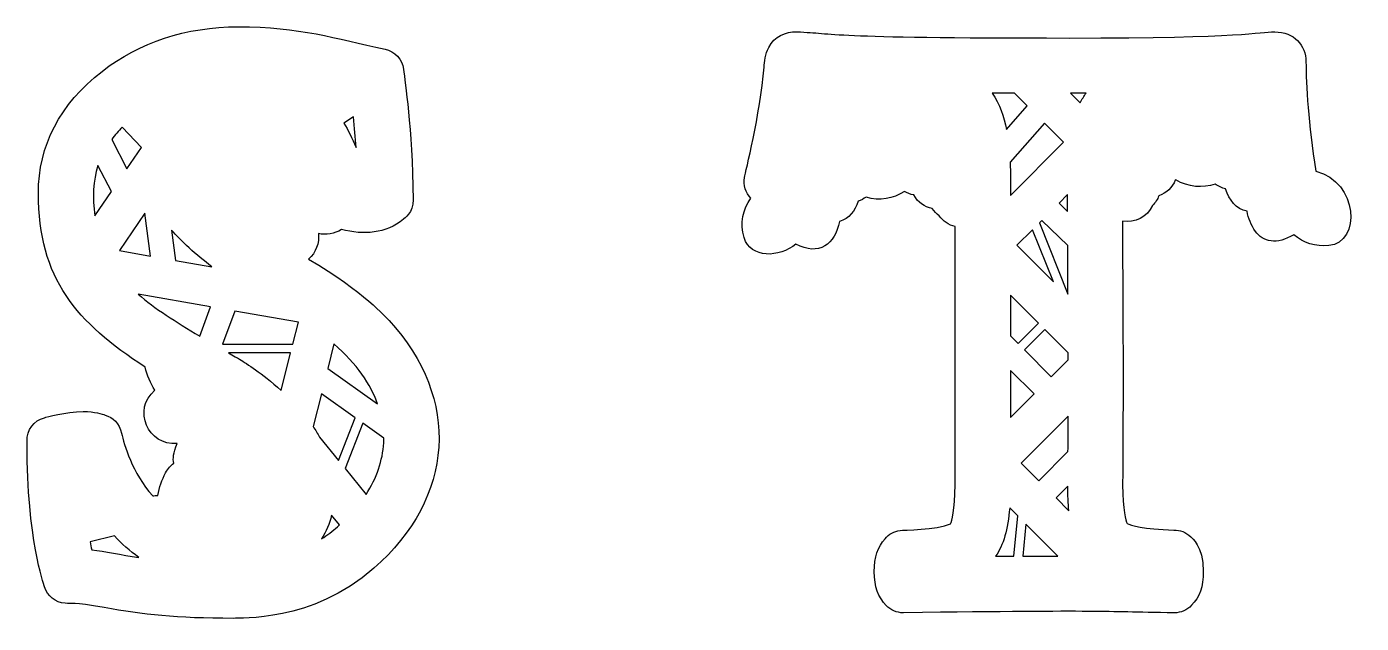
# Model space of a CAD drawing. Header units: millimetres. Extents: x -471 to 1551, y -2688 to 316.
# Drawn here: x 605.1 to 881, y -1188.5 to -1065.3 of the extents above; entities that cross this region are included whole.
import ezdxf

# ---------------------------------------------------------------- set-up
doc = ezdxf.new("R2010")
doc.units = ezdxf.units.MM
doc.header["$MEASUREMENT"] = 0
doc.layers.add('Layer 1', color=7, linetype='Continuous')

msp = doc.modelspace()

# ---------------------------------------------------------------- linework, layer by layer
at = {"layer": 'Layer 1', "color": 250}
for points, knots in [([(680.004, -1125.941), (679.2484, -1125.2591), (675.0464, -1120.1725), (663.3621, -1113.2983), (663.3621, -1113.2983), (664.8917, -1111.9346), (665.5921, -1109.9442), (665.3893, -1108.0091), (665.3893, -1108.0091), (666.9742, -1108.3777), (668.6882, -1108.1012), (670.1626, -1107.1798), (670.1626, -1107.1798), (674.7331, -1108.3224), (679.3589, -1108.0644), (682.9527, -1105.0604), (682.9527, -1105.0604), (683.0449, -1104.9497), (685.0537, -1103.6966), (684.9984, -1101.0243), (684.9984, -1101.0243), (684.722, -1085.5619), (683.2845, -1077.0658), (683.008, -1074.0618), (683.008, -1074.0618), (682.75, -1071.9977), (681.2019, -1070.339), (679.1562, -1069.952), (679.1562, -1069.952), (668.8357, -1067.7404), (661.556, -1065.2892), (648.8396, -1065.2892), (648.8396, -1065.2892), (637.9108, -1065.3445), (628.438, -1068.4407), (620.6792, -1074.504), (620.6792, -1074.504), (611.9435, -1081.323), (607.502, -1089.8006), (607.502, -1099.6973), (607.502, -1099.6973), (607.502, -1117.3712), (615.4451, -1126.3833), (629.5622, -1135.5797), (629.5622, -1135.5797), (629.9861, -1137.3121), (630.6496, -1138.9339), (631.5895, -1140.3714), (631.5895, -1140.3714), (626.8715, -1144.2785), (630.1335, -1151.9637), (636.2153, -1151.337), (636.2153, -1151.337), (635.3307, -1153.4011), (635.3122, -1154.4332), (635.4781, -1155.4468), (635.4781, -1155.4468), (634.87, -1155.9076), (634.2802, -1156.5158), (633.801, -1157.4004), (633.801, -1157.4004), (633.0454, -1158.8379), (632.4926, -1160.4413), (632.1976, -1162.0815), (632.1976, -1162.0815), (631.829, -1162.1), (631.4789, -1162.1368), (631.1287, -1162.1921), (631.1287, -1162.1921), (626.8899, -1157.382), (625.2128, -1151.5767), (624.6967, -1149.2545), (624.6967, -1149.2545), (624.236, -1147.1904), (622.909, -1145.9556), (621.3057, -1145.4949), (621.3057, -1145.4949), (620.6607, -1145.2552), (619.2416, -1144.7577), (616.7905, -1144.7577), (616.7905, -1144.7577), (613.1045, -1144.7577), (609.179, -1145.9372), (608.7552, -1146.0293), (608.7552, -1146.0293), (606.5805, -1146.5822), (605.0877, -1148.6095), (605.1799, -1150.8579), (605.1799, -1150.8579), (605.1799, -1150.95), (605.1799, -1151.2633), (605.1799, -1151.4477), (605.1799, -1151.4477), (605.1614, -1171.1858), (608.6078, -1180.1794), (608.7736, -1180.9719), (608.7736, -1180.9719), (609.345, -1182.8518), (611.0405, -1184.2339), (613.0124, -1184.3629), (613.0124, -1184.3629), (614.4315, -1184.4735), (614.45, -1184.0496), (621.103, -1185.2476), (621.103, -1185.2476), (629.2121, -1186.6851), (635.8836, -1187.4776), (647.8444, -1187.4776), (647.8444, -1187.4776), (649.1344, -1187.2564), (663.8412, -1188.4912), (676.871, -1177.1386), (676.871, -1177.1386), (693.4945, -1162.5423), (694.8952, -1142.1407), (680.004, -1125.941)], [0, 0, 0, 0, 0.03333333, 0.03333333, 0.03333333, 0.03333333, 0.06666667, 0.06666667, 0.06666667, 0.06666667, 0.1, 0.1, 0.1, 0.1, 0.13333333, 0.13333333, 0.13333333, 0.13333333, 0.16666667, 0.16666667, 0.16666667, 0.16666667, 0.2, 0.2, 0.2, 0.2, 0.23333333, 0.23333333, 0.23333333, 0.23333333, 0.26666667, 0.26666667, 0.26666667, 0.26666667, 0.3, 0.3, 0.3, 0.3, 0.33333333, 0.33333333, 0.33333333, 0.33333333, 0.36666667, 0.36666667, 0.36666667, 0.36666667, 0.4, 0.4, 0.4, 0.4, 0.43333333, 0.43333333, 0.43333333, 0.43333333, 0.46666667, 0.46666667, 0.46666667, 0.46666667, 0.5, 0.5, 0.5, 0.5, 0.53333333, 0.53333333, 0.53333333, 0.53333333, 0.56666667, 0.56666667, 0.56666667, 0.56666667, 0.6, 0.6, 0.6, 0.6, 0.63333333, 0.63333333, 0.63333333, 0.63333333, 0.66666667, 0.66666667, 0.66666667, 0.66666667, 0.7, 0.7, 0.7, 0.7, 0.73333333, 0.73333333, 0.73333333, 0.73333333, 0.76666667, 0.76666667, 0.76666667, 0.76666667, 0.8, 0.8, 0.8, 0.8, 0.83333333, 0.83333333, 0.83333333, 0.83333333, 0.86666667, 0.86666667, 0.86666667, 0.86666667, 0.9, 0.9, 0.9, 0.9, 0.93333333, 0.93333333, 0.93333333, 0.93333333, 1, 1, 1, 1]), ([(871.5808, -1095.099), (869.9958, -1085.2945), (869.5719, -1077.4066), (869.5167, -1072.5043), (869.5167, -1072.5043), (869.4982, -1069.1501), (867.0471, -1066.3488), (863.0847, -1066.3488), (863.0847, -1066.3488), (859.2514, -1066.3488), (857.6848, -1067.6204), (820.6044, -1067.6204), (820.6044, -1067.6204), (768.7619, -1067.6204), (772.7427, -1066.6621), (764.302, -1066.3488), (764.302, -1066.3488), (761.8877, -1066.2566), (759.6577, -1067.3256), (758.4783, -1069.5556), (758.4783, -1069.5556), (757.7226, -1070.9931), (757.5936, -1072.5412), (757.5015, -1073.6654), (757.5015, -1073.6654), (756.6906, -1083.4884), (753.6497, -1095.4123), (753.4654, -1096.4259), (753.4654, -1096.4259), (753.1705, -1098.0108), (753.7234, -1099.5958), (754.7923, -1100.7016), (754.7923, -1100.7016), (753.1152, -1102.9316), (752.4886, -1105.9171), (753.3917, -1108.8475), (753.3917, -1108.8475), (754.7555, -1113.2337), (760.6161, -1113.0126), (764.0993, -1110.1744), (764.0993, -1110.1744), (768.7804, -1112.7729), (772.2636, -1110.1928), (773.0745, -1105.4933), (773.0745, -1105.4933), (775.1017, -1104.9773), (776.2997, -1103.3186), (776.9816, -1101.3098), (776.9816, -1101.3098), (777.5161, -1101.1255), (778.1427, -1100.7938), (778.6034, -1100.4989), (778.6034, -1100.4989), (781.3494, -1101.3282), (784.2429, -1100.8306), (786.5097, -1099.3009), (786.5097, -1099.3009), (787.0994, -1099.6511), (787.7629, -1099.9091), (788.4632, -1100.0381), (788.4632, -1100.0381), (789.2925, -1101.5677), (790.6748, -1102.5261), (792.2597, -1102.8394), (792.2597, -1102.8394), (792.6467, -1103.4107), (793.1443, -1103.9267), (793.6972, -1104.3138), (793.6972, -1104.3138), (794.5082, -1105.4564), (795.6876, -1106.2489), (796.9961, -1106.5807), (796.9961, -1106.5807), (796.9961, -1106.5807), (796.9961, -1159.8975), (796.9961, -1159.8975), (796.9961, -1159.8975), (796.9961, -1165.2606), (796.3142, -1167.3615), (796.0378, -1167.9513), (796.0378, -1167.9513), (793.1996, -1169.2229), (786.2333, -1169.2229), (785.625, -1169.3151), (785.625, -1169.3151), (784.4271, -1169.4625), (783.3029, -1170.0891), (782.5289, -1171.029), (782.5289, -1171.029), (781.0176, -1172.6692), (780.2989, -1174.844), (780.2989, -1177.8295), (780.2989, -1177.8295), (780.2989, -1180.9257), (781.1098, -1183.2109), (782.7684, -1184.7959), (782.7684, -1184.7959), (783.6715, -1185.7727), (784.9431, -1186.3256), (786.2701, -1186.3256), (786.2701, -1186.3256), (786.2701, -1186.3256), (786.3254, -1186.3256), (786.3254, -1186.3256), (786.3254, -1186.3256), (830.0956, -1185.7543), (825.6357, -1186.1229), (842.333, -1186.3256), (842.333, -1186.3256), (843.6599, -1186.3256), (844.95, -1185.7726), (845.853, -1184.7775), (845.853, -1184.7775), (847.5301, -1183.1741), (848.3041, -1180.9441), (848.3041, -1177.7742), (848.3041, -1177.7742), (848.3041, -1172.4112), (845.853, -1170.8815), (845.7424, -1170.6604), (845.7424, -1170.6604), (844.692, -1169.5915), (843.494, -1169.2782), (842.204, -1169.2413), (842.204, -1169.2413), (835.8089, -1169.057), (833.3024, -1168.2277), (832.5653, -1167.9144), (832.5653, -1167.9144), (832.2888, -1167.2878), (831.6253, -1165.1868), (831.6253, -1159.9159), (831.6253, -1159.9159), (831.828, -1132.8981), (831.6069, -1116.2747), (831.5885, -1105.438), (831.5885, -1105.438), (834.1687, -1105.8988), (836.6935, -1104.5903), (837.8177, -1102.2129), (837.8177, -1102.2129), (838.4075, -1101.6231), (838.8313, -1100.9412), (839.1078, -1100.1856), (839.1078, -1100.1856), (840.7296, -1099.6512), (841.9275, -1098.4717), (842.5173, -1096.9788), (842.5173, -1096.9788), (842.5357, -1096.9604), (842.5726, -1096.9604), (842.591, -1096.942), (842.591, -1096.942), (845.1527, -1098.4532), (848.2305, -1098.6744), (850.7552, -1097.7713), (850.7552, -1097.7713), (851.3634, -1098.1768), (852.1928, -1098.6191), (852.9115, -1098.8034), (852.9115, -1098.8034), (853.6487, -1101.0702), (855.0309, -1102.9869), (857.3714, -1103.3739), (857.3714, -1103.3739), (857.5926, -1104.8667), (858.1639, -1106.2858), (859.067, -1107.5574), (859.067, -1107.5574), (860.6151, -1109.7321), (863.5086, -1110.3956), (866.9917, -1108.2394), (866.9917, -1108.2394), (868.9637, -1109.9349), (871.5623, -1110.7642), (874.2162, -1110.5062), (874.2162, -1110.5062), (880.9614, -1109.8611), (880.3532, -1097.3658), (871.5808, -1095.099)], [0, 0, 0, 0, 0.02173913, 0.02173913, 0.02173913, 0.02173913, 0.04347826, 0.04347826, 0.04347826, 0.04347826, 0.06521739, 0.06521739, 0.06521739, 0.06521739, 0.08695652, 0.08695652, 0.08695652, 0.08695652, 0.10869565, 0.10869565, 0.10869565, 0.10869565, 0.13043478, 0.13043478, 0.13043478, 0.13043478, 0.15217391, 0.15217391, 0.15217391, 0.15217391, 0.17391304, 0.17391304, 0.17391304, 0.17391304, 0.19565217, 0.19565217, 0.19565217, 0.19565217, 0.2173913, 0.2173913, 0.2173913, 0.2173913, 0.23913043, 0.23913043, 0.23913043, 0.23913043, 0.26086957, 0.26086957, 0.26086957, 0.26086957, 0.2826087, 0.2826087, 0.2826087, 0.2826087, 0.30434783, 0.30434783, 0.30434783, 0.30434783, 0.32608696, 0.32608696, 0.32608696, 0.32608696, 0.34782609, 0.34782609, 0.34782609, 0.34782609, 0.36956522, 0.36956522, 0.36956522, 0.36956522, 0.39130435, 0.39130435, 0.39130435, 0.39130435, 0.41304348, 0.41304348, 0.41304348, 0.41304348, 0.43478261, 0.43478261, 0.43478261, 0.43478261, 0.45652174, 0.45652174, 0.45652174, 0.45652174, 0.47826087, 0.47826087, 0.47826087, 0.47826087, 0.5, 0.5, 0.5, 0.5, 0.52173913, 0.52173913, 0.52173913, 0.52173913, 0.54347826, 0.54347826, 0.54347826, 0.54347826, 0.56521739, 0.56521739, 0.56521739, 0.56521739, 0.58695652, 0.58695652, 0.58695652, 0.58695652, 0.60869565, 0.60869565, 0.60869565, 0.60869565, 0.63043478, 0.63043478, 0.63043478, 0.63043478, 0.65217391, 0.65217391, 0.65217391, 0.65217391, 0.67391304, 0.67391304, 0.67391304, 0.67391304, 0.69565217, 0.69565217, 0.69565217, 0.69565217, 0.7173913, 0.7173913, 0.7173913, 0.7173913, 0.73913043, 0.73913043, 0.73913043, 0.73913043, 0.76086957, 0.76086957, 0.76086957, 0.76086957, 0.7826087, 0.7826087, 0.7826087, 0.7826087, 0.80434783, 0.80434783, 0.80434783, 0.80434783, 0.82608696, 0.82608696, 0.82608696, 0.82608696, 0.84782609, 0.84782609, 0.84782609, 0.84782609, 0.86956522, 0.86956522, 0.86956522, 0.86956522, 0.89130435, 0.89130435, 0.89130435, 0.89130435, 0.91304348, 0.91304348, 0.91304348, 0.91304348, 0.93478261, 0.93478261, 0.93478261, 0.93478261, 0.95652174, 0.95652174, 0.95652174, 0.95652174, 1, 1, 1, 1]), ([(809.2887, -1079.0284), (809.2887, -1079.0284), (811.8872, -1081.627), (811.8872, -1081.627), (811.8872, -1081.627), (811.8872, -1081.627), (807.6116, -1086.5292), (807.6116, -1086.5292), (807.6116, -1086.5292), (807.0771, -1083.8754), (806.2478, -1081.2215), (804.6444, -1079.0284), (804.6444, -1079.0284), (806.2293, -1079.0468), (807.7037, -1079.0468), (809.2887, -1079.0284)], [0, 0, 0, 0, 0.2, 0.2, 0.2, 0.2, 0.4, 0.4, 0.4, 0.4, 0.6, 0.6, 0.6, 0.6, 1, 1, 1, 1]), ([(822.8713, -1081.0003), (822.8713, -1081.0003), (820.8809, -1079.01), (820.8809, -1079.01), (820.8809, -1079.01), (822.0235, -1079.01), (823.0924, -1079.01), (824.0692, -1079.01), (824.0692, -1079.01), (823.6269, -1079.6181), (823.2214, -1080.2816), (822.8713, -1081.0003)], [0, 0, 0, 0, 0.25, 0.25, 0.25, 0.25, 0.5, 0.5, 0.5, 0.5, 1, 1, 1, 1]), ([(672.6507, -1083.9215), (672.8718, -1086.1146), (673.0377, -1088.2156), (673.1851, -1090.206), (673.1851, -1090.206), (672.3742, -1088.3078), (671.5264, -1086.7044), (670.6418, -1085.1748), (670.6418, -1085.1748), (670.6418, -1085.1748), (672.6507, -1083.9215), (672.6507, -1083.9215)], [0, 0, 0, 0, 0.25, 0.25, 0.25, 0.25, 0.5, 0.5, 0.5, 0.5, 1, 1, 1, 1]), ([(624.8443, -1086.0226), (624.8443, -1086.0226), (628.7882, -1090.2245), (628.7882, -1090.2245), (628.7882, -1090.2245), (628.7882, -1090.2245), (625.8026, -1094.6291), (625.8026, -1094.6291), (625.8026, -1094.6291), (625.8026, -1094.6291), (622.6696, -1088.5473), (622.6696, -1088.5473), (622.6696, -1088.5473), (623.3146, -1087.6812), (624.0334, -1086.8334), (624.8443, -1086.0226)], [0, 0, 0, 0, 0.2, 0.2, 0.2, 0.2, 0.4, 0.4, 0.4, 0.4, 0.6, 0.6, 0.6, 0.6, 1, 1, 1, 1]), ([(815.4626, -1085.2023), (815.4626, -1085.2023), (819.4249, -1089.1646), (819.4249, -1089.1646), (819.4249, -1089.1646), (819.4249, -1089.1646), (808.4408, -1100.1487), (808.4408, -1100.1487), (808.4408, -1100.1487), (808.4224, -1097.071), (808.4777, -1095.615), (808.3671, -1093.2929), (808.3671, -1093.2929), (808.3671, -1093.2929), (815.4626, -1085.2023), (815.4626, -1085.2023)], [0, 0, 0, 0, 0.2, 0.2, 0.2, 0.2, 0.4, 0.4, 0.4, 0.4, 0.6, 0.6, 0.6, 0.6, 1, 1, 1, 1]), ([(619.1863, -1104.3784), (618.6887, -1100.4898), (618.7809, -1097.1172), (619.8129, -1093.9657), (619.8129, -1093.9657), (619.8129, -1093.9657), (622.5958, -1099.3471), (622.5958, -1099.3471), (622.5958, -1099.3471), (622.5958, -1099.3471), (619.1863, -1104.3784), (619.1863, -1104.3784)], [0, 0, 0, 0, 0.25, 0.25, 0.25, 0.25, 0.5, 0.5, 0.5, 0.5, 1, 1, 1, 1]), ([(820.2543, -1103.4292), (820.2543, -1103.4292), (818.485, -1101.7152), (818.485, -1101.7152), (818.485, -1101.7152), (818.485, -1101.7152), (820.2543, -1099.946), (820.2543, -1099.946), (820.2543, -1099.946), (820.2543, -1100.9965), (820.2543, -1102.1391), (820.2543, -1103.4292)], [0, 0, 0, 0, 0.25, 0.25, 0.25, 0.25, 0.5, 0.5, 0.5, 0.5, 1, 1, 1, 1]), ([(624.2914, -1111.5291), (624.2914, -1111.5291), (629.5254, -1103.8071), (629.5254, -1103.8071), (629.5254, -1103.8071), (629.5254, -1103.8071), (630.6865, -1112.6533), (630.6865, -1112.6533), (630.6865, -1112.6533), (630.6865, -1112.6533), (624.2914, -1111.5291), (624.2914, -1111.5291)], [0, 0, 0, 0, 0.25, 0.25, 0.25, 0.25, 0.5, 0.5, 0.5, 0.5, 1, 1, 1, 1]), ([(820.328, -1120.495), (820.328, -1120.495), (814.4121, -1105.8066), (814.4121, -1105.8066), (814.4121, -1105.8066), (814.4121, -1105.8066), (814.9281, -1105.2906), (814.9281, -1105.2906), (814.9281, -1105.2906), (814.9281, -1105.2906), (820.2727, -1110.4693), (820.2727, -1110.4693), (820.2727, -1110.4693), (820.2911, -1114.2105), (820.3096, -1115.5743), (820.328, -1120.495)], [0, 0, 0, 0, 0.2, 0.2, 0.2, 0.2, 0.4, 0.4, 0.4, 0.4, 0.6, 0.6, 0.6, 0.6, 1, 1, 1, 1]), ([(635.8651, -1113.538), (635.8651, -1113.538), (635.0542, -1107.3088), (635.0542, -1107.3088), (635.0542, -1107.3088), (636.9156, -1109.465), (640.0855, -1112.4322), (643.3844, -1114.8465), (643.3844, -1114.8465), (643.3844, -1114.8465), (635.8651, -1113.538), (635.8651, -1113.538)], [0, 0, 0, 0, 0.25, 0.25, 0.25, 0.25, 0.5, 0.5, 0.5, 0.5, 1, 1, 1, 1]), ([(812.993, -1107.2073), (812.993, -1107.2073), (817.3424, -1117.9886), (817.3424, -1117.9886), (817.3424, -1117.9886), (817.3424, -1117.9886), (809.7678, -1110.414), (809.7678, -1110.414), (809.7678, -1110.414), (809.7678, -1110.414), (812.993, -1107.2073), (812.993, -1107.2073)], [0, 0, 0, 0, 0.25, 0.25, 0.25, 0.25, 0.5, 0.5, 0.5, 0.5, 1, 1, 1, 1]), ([(640.8595, -1129.1662), (635.8651, -1126.2175), (631.571, -1123.5083), (628.1431, -1120.5412), (628.1431, -1120.5412), (628.1431, -1120.5412), (643.0895, -1123.1582), (643.0895, -1123.1582), (643.0895, -1123.1582), (643.0895, -1123.1582), (640.8595, -1129.1662), (640.8595, -1129.1662)], [0, 0, 0, 0, 0.25, 0.25, 0.25, 0.25, 0.5, 0.5, 0.5, 0.5, 1, 1, 1, 1]), ([(814.2278, -1126.5215), (814.2278, -1126.5215), (810.0258, -1130.7234), (810.0258, -1130.7234), (810.0258, -1130.7234), (810.0258, -1130.7234), (808.4409, -1129.1385), (808.4409, -1129.1385), (808.4409, -1129.1385), (808.4409, -1129.1385), (808.4409, -1120.7161), (808.4409, -1120.7161), (808.4409, -1120.7161), (808.4409, -1120.7161), (814.2278, -1126.5215), (814.2278, -1126.5215)], [0, 0, 0, 0, 0.2, 0.2, 0.2, 0.2, 0.4, 0.4, 0.4, 0.4, 0.6, 0.6, 0.6, 0.6, 1, 1, 1, 1]), ([(661.2611, -1126.3097), (661.2611, -1126.3097), (660.1185, -1130.8249), (660.1185, -1130.8249), (660.1185, -1130.8249), (660.1185, -1130.8249), (645.596, -1130.8249), (645.596, -1130.8249), (645.596, -1130.8249), (645.596, -1130.8249), (648.1208, -1124.0244), (648.1208, -1124.0244), (648.1208, -1124.0244), (648.1208, -1124.0244), (661.2611, -1126.3097), (661.2611, -1126.3097)], [0, 0, 0, 0, 0.2, 0.2, 0.2, 0.2, 0.4, 0.4, 0.4, 0.4, 0.6, 0.6, 0.6, 0.6, 1, 1, 1, 1]), ([(816.8816, -1137.5793), (816.8816, -1137.5793), (811.3159, -1132.0135), (811.3159, -1132.0135), (811.3159, -1132.0135), (811.3159, -1132.0135), (815.5179, -1127.8116), (815.5179, -1127.8116), (815.5179, -1127.8116), (815.5179, -1127.8116), (820.3648, -1132.6585), (820.3648, -1132.6585), (820.3648, -1132.6585), (820.3648, -1133.1377), (820.3648, -1133.6168), (820.3648, -1134.0961), (820.3648, -1134.0961), (820.3648, -1134.0961), (816.8816, -1137.5793), (816.8816, -1137.5793)], [0, 0, 0, 0, 0.16666667, 0.16666667, 0.16666667, 0.16666667, 0.33333333, 0.33333333, 0.33333333, 0.33333333, 0.5, 0.5, 0.5, 0.5, 0.66666667, 0.66666667, 0.66666667, 0.66666667, 1, 1, 1, 1]), ([(668.5961, -1130.8065), (673.3694, -1134.9162), (676.1891, -1139.2288), (677.6266, -1143.1727), (677.6266, -1143.1727), (677.6266, -1143.1727), (667.3245, -1135.8561), (667.3245, -1135.8561), (667.3245, -1135.8561), (667.3245, -1135.8561), (668.5961, -1130.8065), (668.5961, -1130.8065)], [0, 0, 0, 0, 0.25, 0.25, 0.25, 0.25, 0.5, 0.5, 0.5, 0.5, 1, 1, 1, 1]), ([(649.0976, -1133.9579), (648.8211, -1133.7736), (648.5078, -1133.6078), (648.1945, -1133.4788), (648.1945, -1133.4788), (647.7337, -1133.2023), (647.273, -1132.9443), (646.8123, -1132.6678), (646.8123, -1132.6678), (646.8123, -1132.6678), (659.6393, -1132.6678), (659.6393, -1132.6678), (659.6393, -1132.6678), (659.6393, -1132.6678), (657.6674, -1140.4083), (657.6674, -1140.4083), (657.6674, -1140.4083), (653.4838, -1136.6118), (650.6825, -1135.0084), (649.0976, -1133.9579)], [0, 0, 0, 0, 0.16666667, 0.16666667, 0.16666667, 0.16666667, 0.33333333, 0.33333333, 0.33333333, 0.33333333, 0.5, 0.5, 0.5, 0.5, 0.66666667, 0.66666667, 0.66666667, 0.66666667, 1, 1, 1, 1]), ([(813.3248, -1141.1362), (813.3248, -1141.1362), (808.4409, -1146.0201), (808.4409, -1146.0201), (808.4409, -1146.0201), (808.4409, -1146.0201), (808.4409, -1136.2524), (808.4409, -1136.2524), (808.4409, -1136.2524), (808.4409, -1136.2524), (813.3248, -1141.1362), (813.3248, -1141.1362)], [0, 0, 0, 0, 0.25, 0.25, 0.25, 0.25, 0.5, 0.5, 0.5, 0.5, 1, 1, 1, 1]), ([(664.2836, -1147.8354), (664.2836, -1147.8354), (665.9975, -1141.0717), (665.9975, -1141.0717), (665.9975, -1141.0717), (665.9975, -1141.0717), (673.0008, -1146.0478), (673.0008, -1146.0478), (673.0008, -1146.0478), (673.0008, -1146.0478), (669.5545, -1154.894), (669.5545, -1154.894), (669.5545, -1154.894), (669.5545, -1154.894), (665.6474, -1150.0654), (665.6474, -1150.0654), (665.6474, -1150.0654), (665.2235, -1149.3098), (664.7812, -1148.5726), (664.2836, -1147.8354)], [0, 0, 0, 0, 0.16666667, 0.16666667, 0.16666667, 0.16666667, 0.33333333, 0.33333333, 0.33333333, 0.33333333, 0.5, 0.5, 0.5, 0.5, 0.66666667, 0.66666667, 0.66666667, 0.66666667, 1, 1, 1, 1]), ([(678.8799, -1151.208), (678.6772, -1154.894), (677.4608, -1158.4693), (675.2308, -1161.8972), (675.2308, -1161.8972), (675.2308, -1161.8972), (670.8998, -1156.5526), (670.8998, -1156.5526), (670.8998, -1156.5526), (670.8998, -1156.5526), (674.5489, -1147.1719), (674.5489, -1147.1719), (674.5489, -1147.1719), (674.5489, -1147.1719), (678.8983, -1150.2681), (678.8983, -1150.2681), (678.8983, -1150.2681), (678.8982, -1150.563), (678.8982, -1150.8947), (678.8799, -1151.208)], [0, 0, 0, 0, 0.16666667, 0.16666667, 0.16666667, 0.16666667, 0.33333333, 0.33333333, 0.33333333, 0.33333333, 0.5, 0.5, 0.5, 0.5, 0.66666667, 0.66666667, 0.66666667, 0.66666667, 1, 1, 1, 1]), ([(810.6709, -1155.4007), (810.6709, -1155.4007), (820.3649, -1145.7067), (820.3649, -1145.7067), (820.3649, -1145.7067), (820.3649, -1148.8213), (820.3464, -1151.254), (820.328, -1153.0417), (820.328, -1153.0417), (820.328, -1153.0417), (814.3199, -1159.0498), (814.3199, -1159.0498), (814.3199, -1159.0498), (814.3199, -1159.0498), (810.6709, -1155.4007), (810.6709, -1155.4007)], [0, 0, 0, 0, 0.2, 0.2, 0.2, 0.2, 0.4, 0.4, 0.4, 0.4, 0.6, 0.6, 0.6, 0.6, 1, 1, 1, 1]), ([(817.8769, -1162.6066), (817.8769, -1162.6066), (820.2911, -1160.1924), (820.2911, -1160.1924), (820.2911, -1160.1924), (820.2911, -1162.0353), (820.3648, -1163.7124), (820.5123, -1165.2421), (820.5123, -1165.2421), (820.5123, -1165.2421), (817.8769, -1162.6066), (817.8769, -1162.6066)], [0, 0, 0, 0, 0.25, 0.25, 0.25, 0.25, 0.5, 0.5, 0.5, 0.5, 1, 1, 1, 1]), ([(669.3333, -1168.5503), (668.3012, -1169.4534), (667.1955, -1170.2827), (666.0528, -1171.0383), (666.0528, -1171.0383), (666.9743, -1169.5455), (667.6746, -1167.9053), (668.1169, -1166.1729), (668.1169, -1166.1729), (668.1169, -1166.1729), (669.7387, -1168.1818), (669.7387, -1168.1818), (669.7387, -1168.1818), (669.6097, -1168.3107), (669.4807, -1168.4397), (669.3333, -1168.5503)], [0, 0, 0, 0, 0.2, 0.2, 0.2, 0.2, 0.4, 0.4, 0.4, 0.4, 0.6, 0.6, 0.6, 0.6, 1, 1, 1, 1]), ([(808.275, -1164.6155), (808.275, -1164.6155), (809.9706, -1166.3111), (809.9706, -1166.3111), (809.9706, -1166.3111), (809.9706, -1166.3111), (809.1413, -1174.6228), (809.1413, -1174.6228), (809.1413, -1174.6228), (807.888, -1174.6228), (806.6349, -1174.6413), (805.3632, -1174.6413), (805.3632, -1174.6413), (806.985, -1172.3559), (807.9249, -1169.1123), (808.275, -1164.6155)], [0, 0, 0, 0, 0.2, 0.2, 0.2, 0.2, 0.4, 0.4, 0.4, 0.4, 0.6, 0.6, 0.6, 0.6, 1, 1, 1, 1]), ([(811.0026, -1174.6228), (811.0026, -1174.6228), (811.6476, -1168.0066), (811.6476, -1168.0066), (811.6476, -1168.0066), (811.6476, -1168.0066), (818.2638, -1174.6228), (818.2638, -1174.6228), (818.2638, -1174.6228), (815.61, -1174.6228), (813.4169, -1174.6228), (811.0026, -1174.6228)], [0, 0, 0, 0, 0.25, 0.25, 0.25, 0.25, 0.5, 0.5, 0.5, 0.5, 1, 1, 1, 1]), ([(618.5229, -1173.3051), (618.4122, -1172.7706), (618.3017, -1172.2178), (618.1911, -1171.6649), (618.1911, -1171.6649), (618.1911, -1171.6649), (623.2224, -1170.4485), (623.2224, -1170.4485), (623.2224, -1170.4485), (624.7336, -1172.0703), (626.4107, -1173.5631), (628.2536, -1174.89), (628.2536, -1174.89), (624.5678, -1174.3556), (621.232, -1173.6553), (618.5229, -1173.3051)], [0, 0, 0, 0, 0.2, 0.2, 0.2, 0.2, 0.4, 0.4, 0.4, 0.4, 0.6, 0.6, 0.6, 0.6, 1, 1, 1, 1])]:
    msp.add_open_spline(points, degree=3, knots=knots, dxfattribs=at)

doc.saveas('drawing.dxf')
